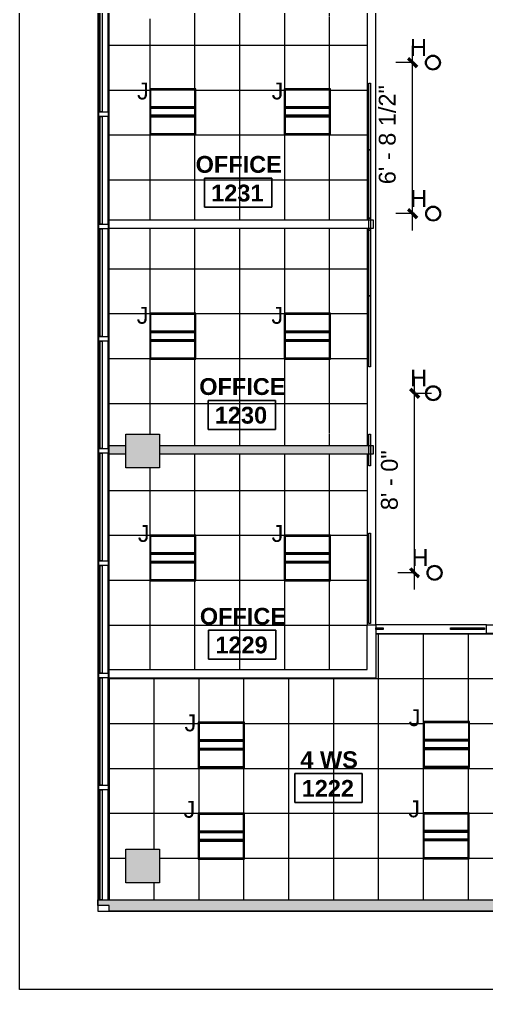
# Model space of a CAD drawing. Header units: inches. Extents: x -329 to 986, y -79 to 1436.
# Drawn here: x -273 to -23, y -61 to 457 of the extents above; entities that cross this region are included whole.
import ezdxf

# ---------------------------------------------------------------- set-up
doc = ezdxf.new("R2010")
doc.units = ezdxf.units.IN
doc.header["$MEASUREMENT"] = 0
for name, color, linetype, lineweight in [('A-ANNO-DIMS', 211, 'Continuous', 9), ('A-ANNO-DIMS-96', 211, 'Continuous', 9), ('A-AREA-IDEN', 2, 'Continuous', 9), ('A-CLNG', 13, 'Continuous', 13), ('A-CLNG-PATT', 13, 'Continuous', 13), ('A-GENM', 13, 'Continuous', 9), ('A-GLAZ-CURT', 52, 'Continuous', 9), ('A-GLAZ-CWMG', 51, 'Continuous', 9), ('A-WALL', 113, 'Continuous', 13), ('A-WALL-PATT', 111, 'Continuous', 13), ('E-LITE-EQPM', 33, 'Continuous', 9), ('E-LITE-EQPM-IDEN', 33, 'Continuous', 9), ('I-WALL', 2, 'Continuous', 13), ('S-COLS', 52, 'Continuous', 13)]:
    doc.layers.add(name, color=color, linetype=linetype, lineweight=lineweight)
doc.styles.add('Arial', font='arial.ttf', dxfattribs={"height": 9})
doc.styles.add('Swis721 Lt BT', font='swissl.ttf', dxfattribs={"height": 9})
doc.styles.add('Swis721 Lt BT_B', font='', dxfattribs={"height": 9})
doc.styles.get('Swis721 Lt BT_B').set_extended_font_data('Swis721 Lt BT', bold=True)
doc.dimstyles.new('OTJ_-_3_32__Linear__1_2__Tolerance', dxfattribs={"dimscale": 12, "dimtxt": 9.497835, "dimasz": 0.375, "dimexe": 0.75, "dimexo": 0.5, "dimgap": 0.5, "dimtad": 1, "dimdec": 1, "dimrnd": 0.5, "dimzin": 3, "dimdsep": 46, "dimlunit": 4, "dimtxsty": 'Swis721 Lt BT', "dimblk1": 'OBLIQUE', "dimblk2": 'OBLIQUE', "dimsah": 1, "dimcen": 0.09, "dimdle": 0.75, "dimazin": 0, "dimtfac": 1, "dimtdec": 4, "dimtix": 1, "dimtmove": 0, "dimatfit": 3, "dimfxl": 1, "dimtvp": 1, "dimfrac": 2, "dimtolj": 1, "dimtzin": 0, "dimarcsym": 2})

# ---------------------------------------------------------------- blocks, each defined once
blk = doc.blocks.new('Concrete-Square-Column - 18 x 18-6977650-Level 12  RCP')
at = {"layer": 'S-COLS', "lineweight": 9}
blk.add_hatch(color=7, dxfattribs=at).paths.add_polyline_path([(9, -9), (9, 9), (-9, 9), (-9, -9), (-1.36, -9)], flags=0)
at = {"layer": 'S-COLS', "color": 8, "lineweight": 20}
for p, q in [((-9, 9), (9, 9)), ((-9, -9), (-9, 9)), ((9, 9), (9, -9)), ((9, -9), (-9, -9))]:
    blk.add_line(p, q, dxfattribs=at)
blk = doc.blocks.new('System Panel - Glazed - Offset-8500633-Level 12  RCP')
at = {"layer": 'A-GLAZ-CURT', "lineweight": 13}
for p, q in [((-29.375, 0.75), (-29.375, 1.75)), ((-29.375, 1.75), (29.375, 1.75)), ((29.375, 0.75), (-29.375, 0.75)), ((29.375, 1.75), (29.375, 0.75))]:
    blk.add_line(p, q, dxfattribs=at)
blk = doc.blocks.new('System Panel - Glazed - Offset-8500634-Level 12  RCP')
at = {"layer": 'A-GLAZ-CURT', "lineweight": 13}
for p, q in [((-28.75, 0.75), (-28.75, 1.75)), ((-28.75, 1.75), (28.75, 1.75)), ((28.75, 0.75), (-28.75, 0.75)), ((28.75, 1.75), (28.75, 0.75))]:
    blk.add_line(p, q, dxfattribs=at)
blk = doc.blocks.new('Rectangular Mullion - 2_5_ x 5_ rectangular-6977163-Level 12  RCP')
at = {"layer": 'A-GLAZ-CWMG'}
for p, q in [((-230.11, -13.47), (-230.11, 45.28)), ((-225.11, -13.47), (-225.11, 45.28))]:
    blk.add_line(p, q, dxfattribs=at)
blk = doc.blocks.new('Rectangular Mullion - 2_5_ x 5_ rectangular-6977147-Level 12  RCP')
at = {"layer": 'A-GLAZ-CWMG'}
for p, q in [((-230.11, 47.78), (-230.11, 105.28)), ((-225.11, 47.78), (-225.11, 105.28))]:
    blk.add_line(p, q, dxfattribs=at)
blk = doc.blocks.new('Rectangular Mullion - 2_5_ x 5_ rectangular-8463284-Level 12  RCP')
at = {"layer": 'A-GLAZ-CWMG', "lineweight": 20}
for p, q in [((1.25, 2.5), (-1.25, 2.5)), ((-1.25, 2.5), (-1.25, -2.5)), ((1.25, -2.5), (1.25, 2.5)), ((-1.25, -2.5), (1.25, -2.5))]:
    blk.add_line(p, q, dxfattribs=at)
blk = doc.blocks.new('L-Recessed-Axis-Plano - 2 X 2-4550865-Level 12  RCP')
at = {"layer": 'E-LITE-EQPM'}
for p, q in [((11.91, 11.87), (-11.91, 11.87)), ((-11.91, 11.87), (-11.91, -11.88)), ((-11.88, -11.56), (-11.88, 11.56)), ((-11.88, 11.56), (11.87, 11.56)), ((11.87, 11.56), (11.87, -11.56)), ((11.91, -11.88), (11.91, 11.87)), ((-11.88, 2.74), (11.87, 2.74)), ((11.87, 2.51), (-11.88, 2.51)), ((-11.88, 2.3), (11.87, 2.3)), ((-11.88, 2.2), (11.87, 2.2)), ((-11.88, 1.83), (11.87, 1.83)), ((-11.88, -1.83), (11.87, -1.83)), ((-11.88, -2.2), (11.87, -2.2)), ((-11.88, -2.3), (11.87, -2.3)), ((-11.88, -2.51), (11.87, -2.51)), ((-11.88, -2.74), (11.87, -2.74)), ((-11.91, -11.88), (11.91, -11.88)), ((11.87, -11.56), (-11.88, -11.56))]:
    blk.add_line(p, q, dxfattribs=at)
blk = doc.blocks.new('System Panel - Glazed - Offset-8643973-Level 12  RCP')
at = {"layer": 'A-GLAZ-CURT', "lineweight": 13}
for p, q in [((-17.82, 0.75), (-17.82, 1.75)), ((-17.82, 1.75), (17.82, 1.75)), ((17.82, 0.75), (-17.82, 0.75)), ((17.82, 1.75), (17.82, 0.75))]:
    blk.add_line(p, q, dxfattribs=at)
blk = doc.blocks.new('System Panel - Glazed - Offset-8642966-Level 12  RCP')
at = {"layer": 'A-GLAZ-CURT', "lineweight": 13}
for p, q in [((-18.25, 0.75), (-18.25, 1.75)), ((-18.25, 1.75), (18.25, 1.75)), ((18.25, 0.75), (-18.25, 0.75)), ((18.25, 1.75), (18.25, 0.75))]:
    blk.add_line(p, q, dxfattribs=at)
blk = doc.blocks.new('System Panel - Glazed - Offset-8643761-Level 12  RCP')
at = {"layer": 'A-GLAZ-CURT', "lineweight": 13}
for p, q in [((-19.03, 0.75), (-19.03, 1.75)), ((-19.03, 1.75), (19.03, 1.75)), ((19.03, 0.75), (-19.03, 0.75)), ((19.03, 1.75), (19.03, 0.75))]:
    blk.add_line(p, q, dxfattribs=at)
blk = doc.blocks.new('System Panel - Glazed - Offset-8643713-Level 12  RCP')
at = {"layer": 'A-GLAZ-CURT', "lineweight": 13}
for p, q in [((-24.17, 0.75), (-24.17, 1.75)), ((-24.17, 1.75), (24.17, 1.75)), ((24.17, 0.75), (-24.17, 0.75)), ((24.17, 1.75), (24.17, 0.75))]:
    blk.add_line(p, q, dxfattribs=at)
blk = doc.blocks.new('L-PENDANT_FOCAL POINT 3_5 CYLINDER - L-PENDANT_FOCAL POINT 3_5 CYLINDER-8597710-Level 12  RCP')
at = {"layer": 'E-LITE-EQPM'}
for radius in [4, 3.5]:
    blk.add_circle((-0.125, 0), radius, dxfattribs=at)
blk = doc.blocks.new('System Panel - Glazed - Offset-8643762-Level 12  RCP')
at = {"layer": 'A-GLAZ-CURT', "lineweight": 13}
for p, q in [((-8.39, 0.75), (-8.39, 1.75)), ((-8.39, 1.75), (8.39, 1.75)), ((8.39, 0.75), (-8.39, 0.75)), ((8.39, 1.75), (8.39, 0.75))]:
    blk.add_line(p, q, dxfattribs=at)
blk = doc.blocks.new('System Panel - Glazed - Offset-8642970-Level 12  RCP')
at = {"layer": 'A-GLAZ-CURT', "lineweight": 13}
for p, q in [((-17.5, 0.75), (-17.5, 1.75)), ((-17.5, 1.75), (17.5, 1.75)), ((17.5, 0.75), (-17.5, 0.75)), ((17.5, 1.75), (17.5, 0.75))]:
    blk.add_line(p, q, dxfattribs=at)
blk = doc.blocks.new('System Panel - Glazed - Offset-8642971-Level 12  RCP')
at = {"layer": 'A-GLAZ-CURT', "lineweight": 13}
for p, q in [((-3.25, 0.75), (-3.25, 1.75)), ((-3.25, 1.75), (3.25, 1.75)), ((3.25, 0.75), (-3.25, 0.75)), ((3.25, 1.75), (3.25, 0.75))]:
    blk.add_line(p, q, dxfattribs=at)
blk = doc.blocks.new('System Panel - Glazed - Offset-8705855-Level 12  RCP')
at = {"layer": 'A-GLAZ-CURT', "lineweight": 13}
for p, q in [((-9.0625, 0.75), (-9.0625, 1.75)), ((-9.0625, 1.75), (9.0625, 1.75)), ((9.0625, 0.75), (-9.0625, 0.75)), ((9.0625, 1.75), (9.0625, 0.75))]:
    blk.add_line(p, q, dxfattribs=at)
blk = doc.blocks.new('System Panel - Glazed - Offset-8703245-Level 12  RCP')
at = {"layer": 'A-GLAZ-CURT', "lineweight": 13}
for p, q in [((-1.99, 0.75), (-1.99, 1.75)), ((-1.99, 1.75), (1.99, 1.75)), ((1.99, 0.75), (-1.99, 0.75)), ((1.99, 1.75), (1.99, 0.75))]:
    blk.add_line(p, q, dxfattribs=at)
blk = doc.blocks.new('Generic Models 1 - Generic Models 5-8667745-Level 12  RCP')
at = {"layer": 'A-GENM', "lineweight": 20}
for p, q in [((2473.15, -428.5), (2473.15, 797.5)), ((2515.15, 755.58), (2515.15, -386.5)), ((2515.15, -386.5), (3417.13, -386.5)), ((3459.15, -428.5), (2473.15, -428.5))]:
    blk.add_line(p, q, dxfattribs=at)
blk = doc.blocks.new('Room Tag - Room Name and Number-3379422-Level 12  RCP')
at = {"layer": 'A-AREA-IDEN'}
for p, q in [((-0.1881, -0.1636), (-0.1881, -0.0018)), ((-0.1881, -0.0018), (0.1869, -0.0018)), ((0.1869, -0.0018), (-0.1881, -0.0018)), ((-0.1881, -0.0018), (-0.1881, -0.1636)), ((0.1869, -0.0018), (0.1869, -0.1636)), ((0.1869, -0.1636), (0.1869, -0.0018)), ((0.1869, -0.1636), (-0.1881, -0.1636)), ((-0.1881, -0.1636), (0.1869, -0.1636))]:
    blk.add_line(p, q, dxfattribs=at)
blk = doc.blocks.new('DIMBLOCK8-Level 12  RCP')
at = {"layer": 'A-ANNO-DIMS-96'}
for p, q in [((-62.37, 344.37), (-62.37, 443.11)), ((-61.42, 434.11), (-71.37, 434.11)), ((-62.37, 434.11), (-61.42, 434.11)), ((-61.31, 353.37), (-71.37, 353.37)), ((-62.37, 353.37), (-61.31, 353.37))]:
    blk.add_line(p, q, dxfattribs=at)
at = {"layer": 'A-ANNO-DIMS-96', "lineweight": 50}
for p, q in [((-62.37, 434.11), (-64.62, 436.36)), ((-62.37, 434.11), (-60.12, 431.86)), ((-62.37, 353.37), (-64.62, 355.62)), ((-62.37, 353.37), (-60.12, 351.12))]:
    blk.add_line(p, q, dxfattribs=at)
at = {"layer": 'A-ANNO-DIMS-96', "color": 0, "insert": (-80.39, 369.09), "char_height": 9, "width": 59.1579, "attachment_point": 1, "rotation": 90, "line_spacing_factor": 1.005062, "style": 'Swis721 Lt BT'}
blk.add_mtext('6\' - 8 1/2"', dxfattribs=at)
blk = doc.blocks.new('_Oblique')
at = {"color": 0, "linetype": 'ByBlock', "lineweight": -2}
blk.add_line((-0.5, -0.5), (0.5, 0.5), dxfattribs=at)
blk = doc.blocks.new('DIMBLOCK9-Level 12  RCP')
at = {"layer": 'A-ANNO-DIMS-96'}
for p, q in [((-61.22, 152.37), (-61.22, 266.37)), ((-61.31, 257.37), (-52.22, 257.37)), ((-61.22, 257.37), (-61.31, 257.37)), ((-60.57, 161.37), (-70.22, 161.37)), ((-61.22, 161.37), (-60.57, 161.37))]:
    blk.add_line(p, q, dxfattribs=at)
at = {"layer": 'A-ANNO-DIMS-96', "lineweight": 50}
for p, q in [((-61.22, 257.37), (-63.47, 259.62)), ((-61.22, 257.37), (-58.97, 255.12)), ((-61.22, 161.37), (-63.47, 163.62)), ((-61.22, 161.37), (-58.97, 159.12))]:
    blk.add_line(p, q, dxfattribs=at)
at = {"layer": 'A-ANNO-DIMS-96', "color": 0, "insert": (-79.24, 194.83), "char_height": 9, "width": 34.9159, "attachment_point": 1, "rotation": 90, "line_spacing_factor": 1.005062, "style": 'Swis721 Lt BT'}
blk.add_mtext('8\' - 0"', dxfattribs=at)

msp = doc.modelspace()

# ---------------------------------------------------------------- hatches: boundary and pattern name
at = {"layer": 'A-CLNG-PATT'}
h = msp.add_hatch(dxfattribs=at)
h.set_pattern_fill('FP1_10', color=256, style=0, pattern_type=2)
h.set_pattern_definition([(0, (-154.735, 395.463), (0, -24), []), (270, (-154.735, 395.463), (-24, -1e-15), [])])
h.paths.add_polyline_path([(-86.55, 350.12), (-86.55, 464.81), (-197.61, 464.81), (-197.61, 457.53), (-215.61, 457.53), (-215.61, 464.81), (-224.61, 464.81), (-224.61, 350.12), (-102.85, 350.12)], flags=0)
h.paths.add_polyline_path([(-130.92, 395.5), (-130.92, 420.07), (-106.3, 420.07), (-106.3, 395.5)], flags=0)
h.paths.add_polyline_path([(-192.07, 395.5), (-202.92, 395.5), (-202.92, 420.07), (-178.3, 420.07), (-178.3, 395.5)], flags=0)
h.paths.add_polyline_path([(-99.52, 458.48), (-123.3, 458.48), (-123.3, 458.86), (-87.8, 458.86), (-87.8, 458.48), (-92.82, 458.48)], flags=0)
h = msp.add_hatch(dxfattribs=at)
h.set_pattern_fill('FP1_9', color=256, style=0, pattern_type=2)
h.set_pattern_definition([(180, (-154.735, 275.92), (3e-15, 24), []), (90, (-154.735, 275.92), (24, -1e-15), [])])
h.paths.add_polyline_path([(-86.55, 229.35), (-86.55, 345.49), (-224.61, 345.49), (-224.61, 229.35), (-215.61, 229.35), (-215.61, 235.53), (-197.61, 235.53), (-197.61, 229.35), (-87.8, 229.35)], flags=0)
h.paths.add_polyline_path([(-92.61, 235.66), (-123.3, 235.66), (-123.3, 236.03), (-87.8, 236.03), (-87.8, 235.66), (-89.25, 235.66)], flags=0)
h.paths.add_polyline_path([(-106.3, 275.53), (-130.92, 275.53), (-130.92, 300.09), (-106.3, 300.09)], flags=0)
h.paths.add_polyline_path([(-192.07, 275.53), (-202.92, 275.53), (-202.92, 300.09), (-178.3, 300.09), (-178.3, 275.53)], flags=0)
h = msp.add_hatch(dxfattribs=at)
h.set_pattern_fill('FP1_8', color=256, style=0, pattern_type=2)
h.set_pattern_definition([(0, (-154.735, 157.41), (0, -24), []), (270, (-154.735, 157.41), (-24, -1e-15), [])])
h.paths.add_polyline_path([(-102.85, 109.6), (-86.61, 109.63), (-86.61, 133.53), (-86.55, 133.53), (-86.55, 224.72), (-197.61, 224.72), (-197.61, 217.53), (-215.61, 217.53), (-215.61, 224.72), (-224.61, 224.72), (-224.61, 109.6), (-192.07, 109.6)], flags=0)
h.paths.add_polyline_path([(-130.92, 157), (-130.92, 181.57), (-106.3, 181.57), (-106.3, 157)], flags=0)
h.paths.add_polyline_path([(-192.07, 157), (-202.92, 157), (-202.92, 181.57), (-178.3, 181.57), (-178.3, 157)], flags=0)
h = msp.add_hatch(dxfattribs=at)
h.set_pattern_fill('FP1_22', color=256, style=0, pattern_type=2)
h.set_pattern_definition([(0, (-128.516, 56.784), (0, -24), []), (270, (-128.516, 56.784), (-24, -1e-15), [])])
h.paths.add_polyline_path([(-13.63, -13.47), (13.58, -13.47), (13.58, -4.47), (6.39, -4.47), (6.39, 13.53), (13.58, 13.53), (13.58, 128.91), (-81.98, 128.91), (-81.98, 104.97), (-224.61, 104.97), (-224.61, -13.47), (-197.61, -13.47)], flags=0)
h.paths.add_polyline_path([(-215.26, -4.39), (-215.61, -4.39), (-215.61, 13.61), (-197.61, 13.61), (-197.61, -4.39), (-204.68, -4.39)], flags=0)
h.paths.add_polyline_path([(-152.3, 8.25), (-176.92, 8.25), (-176.92, 32.82), (-152.3, 32.82)], flags=0)
h.paths.add_polyline_path([(-56.75, 8.5), (-56.75, 33.07), (-32.12, 33.07), (-32.12, 8.5)], flags=0)
h.paths.add_polyline_path([(-152.3, 57), (-176.92, 57), (-176.92, 81.57), (-152.3, 81.57), (-152.3, 60.77)], flags=0)
h.paths.add_polyline_path([(-56.5, 57.25), (-56.5, 81.82), (-31.87, 81.82), (-31.87, 57.25)], flags=0)
at = {"layer": 'A-WALL-PATT', "lineweight": 9}
h = msp.add_hatch(color=7, dxfattribs=at)
h.paths.add_polyline_path([(-230.61, -16.47), (-224.61, -16.47), (-224.61, -13.47), (-230.61, -13.47)], flags=0)
h.paths.add_polyline_path([(-228.61, 1122.61), (-230.61, 1124.61), (-230.61, 1122.61)], flags=0)
h = msp.add_hatch(color=7, dxfattribs=at)
h.paths.add_polyline_path([(-83.48, 224.72), (-83.48, 229.35), (-197.61, 229.35), (-197.61, 224.72), (-102.85, 224.72)], flags=0)
h.paths.add_polyline_path([(-215.61, 224.72), (-215.61, 229.35), (-224.61, 229.35), (-224.61, 224.72)], flags=0)
msp.add_hatch(color=7, dxfattribs=at).paths.add_polyline_path([(655.53, -19.47), (671.39, -19.47), (671.39, -13.47), (-224.61, -13.47), (-224.61, -19.47), (610.92, -19.47)], flags=0)

# ---------------------------------------------------------------- linework, layer by layer
at = {"layer": 'A-CLNG'}
for p, q in [((-224.61, 350.12), (-224.61, 464.81)), ((-86.55, 464.81), (-86.55, 350.12)), ((-178.3, 420.07), (-202.92, 420.07)), ((-202.92, 420.07), (-202.92, 395.5)), ((-178.3, 395.5), (-178.3, 420.07)), ((-106.3, 420.07), (-130.92, 420.07)), ((-130.92, 420.07), (-130.92, 395.5)), ((-106.3, 395.5), (-106.3, 420.07)), ((-202.92, 395.5), (-178.3, 395.5)), ((-130.92, 395.5), (-106.3, 395.5)), ((-224.61, 229.35), (-224.61, 345.49)), ((-86.55, 345.49), (-86.55, 229.35)), ((-178.3, 300.09), (-202.92, 300.09)), ((-202.92, 300.09), (-202.92, 275.53)), ((-178.3, 275.53), (-178.3, 300.09)), ((-106.3, 300.09), (-130.92, 300.09)), ((-130.92, 300.09), (-130.92, 275.53)), ((-106.3, 275.53), (-106.3, 300.09)), ((-202.92, 275.53), (-178.3, 275.53)), ((-130.92, 275.53), (-106.3, 275.53)), ((-224.61, 109.6), (-224.61, 224.72)), ((-86.55, 224.72), (-86.55, 133.53)), ((-178.3, 181.57), (-202.92, 181.57)), ((-202.92, 181.57), (-202.92, 157)), ((-178.3, 157), (-178.3, 181.57)), ((-106.3, 181.57), (-130.92, 181.57)), ((-130.92, 181.57), (-130.92, 157)), ((-106.3, 157), (-106.3, 181.57)), ((-202.92, 157), (-178.3, 157)), ((-130.92, 157), (-106.3, 157)), ((-81.98, 128.91), (-22.86, 128.91)), ((-224.61, -13.47), (-224.61, 104.97)), ((-152.3, 81.57), (-176.92, 81.57)), ((-176.92, 81.57), (-176.92, 57)), ((-152.3, 57), (-152.3, 81.57)), ((-31.87, 81.82), (-56.5, 81.82)), ((-56.5, 81.82), (-56.5, 57.25)), ((-31.87, 57.25), (-31.87, 81.82)), ((-56.5, 57.25), (-31.87, 57.25)), ((-176.92, 57), (-152.3, 57)), ((-152.3, 32.82), (-176.92, 32.82)), ((-176.92, 32.82), (-176.92, 8.25)), ((-152.3, 8.25), (-152.3, 32.82)), ((-32.12, 33.07), (-56.75, 33.07)), ((-56.75, 33.07), (-56.75, 8.5)), ((-32.12, 8.5), (-32.12, 33.07)), ((-176.92, 8.25), (-152.3, 8.25)), ((-56.75, 8.5), (-32.12, 8.5))]:
    msp.add_line(p, q, dxfattribs=at)
at = {"layer": 'A-WALL', "lineweight": 9}
for p, q in [((-81.98, 133.53), (-81.98, 1063.78)), ((-86.61, 464.81), (-86.61, 350.12)), ((-86.61, 345.49), (-86.61, 229.35)), ((-86.61, 224.72), (-86.61, 133.53)), ((-22.86, 133.53), (-81.86, 133.53)), ((-81.86, 131.97), (-81.86, 133.53)), ((-81.86, 128.91), (-81.86, 130.97))]:
    msp.add_line(p, q, dxfattribs=at)
at = {"layer": 'A-WALL'}
for p, q in [((-224.61, 350.12), (-83.48, 350.12)), ((-224.61, 345.49), (-224.61, 350.12)), ((-83.48, 350.12), (-83.48, 345.49)), ((-83.48, 345.49), (-224.61, 345.49)), ((-86.61, 109.6), (-86.61, 133.53)), ((-86.61, 133.53), (-81.98, 133.53)), ((-81.98, 133.53), (-81.98, 104.97)), ((-22.86, 133.53), (18.2, 133.53)), ((-22.86, 128.91), (-22.86, 133.53)), ((13.58, 128.91), (-22.86, 128.91)), ((-224.61, 109.6), (-86.61, 109.6)), ((-224.61, 104.97), (-224.61, 109.6)), ((-81.98, 104.97), (-224.61, 104.97))]:
    msp.add_line(p, q, dxfattribs=at)
at = {"layer": 'A-WALL', "color": 8, "lineweight": 20}
for p, q in [((-224.61, 224.72), (-224.61, 229.35)), ((-224.61, 229.35), (-215.61, 229.35)), ((-197.61, 229.35), (-83.48, 229.35)), ((-83.48, 229.35), (-83.48, 224.72)), ((-215.61, 224.72), (-224.61, 224.72)), ((-83.48, 224.72), (-197.61, 224.72))]:
    msp.add_line(p, q, dxfattribs=at)
at = {"layer": 'I-WALL', "color": 8, "lineweight": 20}
for p, q in [((-230.61, -16.47), (-230.61, -13.47)), ((-230.61, -13.47), (671.39, -13.47)), ((-224.61, -16.47), (-230.61, -16.47)), ((-224.61, -19.47), (-224.61, -16.47)), ((671.39, -19.47), (-224.61, -19.47))]:
    msp.add_line(p, q, dxfattribs=at)

# ---------------------------------------------------------------- block references
at = {"layer": 'A-AREA-IDEN', "xscale": 95.99999999999994, "yscale": 95.99999999999994, "zscale": 95.99999999999994}
for p in [(-155.6, 372.51), (-153.67, 253.72), (-153.35, 130.9), (-107.22, 54.2)]:
    msp.add_blockref('Room Tag - Room Name and Number-3379422-Level 12  RCP', p, dxfattribs=at)
at = {"layer": 'A-GENM'}
msp.add_blockref('Generic Models 1 - Generic Models 5-8667745-Level 12  RCP', (-2745.76, 367.03), dxfattribs=at)
at = {"layer": 'A-GLAZ-CURT'}
for name, p, rotation in [('System Panel - Glazed - Offset-8500634-Level 12  RCP', (-227.61, 436.53), 89.99999999999993), ('System Panel - Glazed - Offset-8643973-Level 12  RCP', (-86.55, 405.29), 269.9999999999999), ('System Panel - Glazed - Offset-8500634-Level 12  RCP', (-227.61, 376.53), 89.99999999999993), ('System Panel - Glazed - Offset-8642966-Level 12  RCP', (-86.55, 369.22), 269.9999999999999), ('System Panel - Glazed - Offset-8642971-Level 12  RCP', (-86.55, 347.72), 269.9999999999999), ('System Panel - Glazed - Offset-8500634-Level 12  RCP', (-227.61, 316.53), 89.99999999999993), ('System Panel - Glazed - Offset-8642970-Level 12  RCP', (-86.55, 326.97), 269.9999999999999), ('System Panel - Glazed - Offset-8643761-Level 12  RCP', (-86.55, 290.44), 269.9999999999999), ('System Panel - Glazed - Offset-8500634-Level 12  RCP', (-227.61, 256.53), 89.99999999999993), ('System Panel - Glazed - Offset-8643762-Level 12  RCP', (-86.55, 227.02), 269.9999999999999), ('System Panel - Glazed - Offset-8500634-Level 12  RCP', (-227.61, 196.53), 89.99999999999993), ('System Panel - Glazed - Offset-8643713-Level 12  RCP', (-86.55, 158.46), 269.9999999999999), ('System Panel - Glazed - Offset-8500634-Level 12  RCP', (-227.61, 136.53), 89.99999999999993), ('System Panel - Glazed - Offset-8500634-Level 12  RCP', (-227.61, 76.53), 89.99999999999993), ('System Panel - Glazed - Offset-8500633-Level 12  RCP', (-227.61, 15.91), 89.99999999999993)]:
    msp.add_blockref(name, p, dxfattribs=dict(at, rotation=rotation))
for name, p in [('System Panel - Glazed - Offset-8703245-Level 12  RCP', (-79.99, 130.22)), ('System Panel - Glazed - Offset-8705855-Level 12  RCP', (-32.92, 130.22))]:
    msp.add_blockref(name, p, dxfattribs=at)
at = {"layer": 'A-GLAZ-CWMG'}
for name, p in [('Rectangular Mullion - 2_5_ x 5_ rectangular-6977147-Level 12  RCP', (0, 360)), ('Rectangular Mullion - 2_5_ x 5_ rectangular-6977147-Level 12  RCP', (0, 300)), ('Rectangular Mullion - 2_5_ x 5_ rectangular-6977147-Level 12  RCP', (0, 240)), ('Rectangular Mullion - 2_5_ x 5_ rectangular-6977147-Level 12  RCP', (0, 180)), ('Rectangular Mullion - 2_5_ x 5_ rectangular-6977147-Level 12  RCP', (0, 120)), ('Rectangular Mullion - 2_5_ x 5_ rectangular-6977147-Level 12  RCP', (0, 60)), ('Rectangular Mullion - 2_5_ x 5_ rectangular-6977147-Level 12  RCP', (0, 0)), ('Rectangular Mullion - 2_5_ x 5_ rectangular-6977163-Level 12  RCP', (0, 0))]:
    msp.add_blockref(name, p, dxfattribs=at)
at = {"layer": 'A-GLAZ-CWMG', "extrusion": (0, 0, -1), "rotation": 90.00000000000007}
for p in [(227.61, 406.53), (227.61, 346.53), (227.61, 286.53), (227.61, 226.53), (227.61, 166.53), (227.61, 106.53), (227.61, 46.53)]:
    msp.add_blockref('Rectangular Mullion - 2_5_ x 5_ rectangular-8463284-Level 12  RCP', p, dxfattribs=at)
at = {"layer": 'E-LITE-EQPM'}
for p in [(-51.3, 434.11), (-51.19, 353.37), (-51.19, 257.37), (-50.44, 161.37)]:
    msp.add_blockref('L-PENDANT_FOCAL POINT 3_5 CYLINDER - L-PENDANT_FOCAL POINT 3_5 CYLINDER-8597710-Level 12  RCP', p, dxfattribs=at)
at = {"layer": 'E-LITE-EQPM', "extrusion": (0, 0, -1)}
for p in [(190.61, 407.78), (118.61, 407.78), (190.61, 287.81), (118.61, 287.81), (190.61, 169.28), (118.61, 169.28), (164.61, 69.28), (44.18, 69.53), (164.61, 20.53), (44.43, 20.78)]:
    msp.add_blockref('L-Recessed-Axis-Plano - 2 X 2-4550865-Level 12  RCP', p, dxfattribs=at)
at = {"layer": 'S-COLS', "lineweight": 9}
for p in [(-206.61, 226.53), (-206.61, 4.61)]:
    msp.add_blockref('Concrete-Square-Column - 18 x 18-6977650-Level 12  RCP', p, dxfattribs=at)

# ---------------------------------------------------------------- texts
at = {"layer": 'A-AREA-IDEN', "char_height": 9, "attachment_point": 1, "style": 'Swis721 Lt BT_B'}
for s, insert, width in [('OFFICE', (-178.35, 384.22), 54.843), ('1231', (-170.02, 368.9), 33.936), ('OFFICE', (-176.41, 265.44), 54.843), ('1230', (-168.08, 250.12), 33.936), ('OFFICE', (-176.1, 142.61), 54.843), ('1229', (-167.77, 127.29), 33.936), ('4 WS', (-122.33, 65.92), 36.36), ('1222', (-121.63, 50.6), 33.936)]:
    msp.add_mtext(s, dxfattribs=dict(at, insert=insert, width=width))
at = {"layer": 'E-LITE-EQPM-IDEN', "char_height": 9, "attachment_point": 1, "style": 'Arial'}
for s, insert, width in [('H', (-63.69, 446.73), 11.211), ('J', (-209.7, 423.42), 7.878), ('J', (-137.7, 423.42), 7.878), ('H', (-63.58, 366), 11.211), ('J', (-209.87, 303.49), 7.878), ('J', (-137.83, 303.49), 7.878), ('H', (-63.58, 270), 11.211), ('J', (-209.28, 186.9), 7.878), ('J', (-137.73, 186.9), 7.878), ('H', (-62.84, 174), 11.211), ('J', (-64.39, 88.39), 7.878), ('J', (-184.3, 85.61), 7.878), ('J', (-184.81, 39.39), 7.878), ('J', (-64.64, 39.64), 7.878)]:
    msp.add_mtext(s, dxfattribs=dict(at, insert=insert, width=width))

# ---------------------------------------------------------------- dimensions: what is measured, and where the dimension line sits
at = {"layer": 'A-ANNO-DIMS'}
for base, p1, p2, override, picture, middle in [((-62.37, 434.11), (-55.31, 353.37), (-55.42, 434.11), {"dimpost": '<>', "dimfxl": 80.736643}, 'DIMBLOCK8-Level 12  RCP', (-73.51, 393.74)), ((-61.22, 257.37), (-54.57, 161.37), (-55.31, 257.37), {"dimpost": '<>', "dimfxl": 96.002927}, 'DIMBLOCK9-Level 12  RCP', (-71.85, 209.37))]:
    dim = msp.add_linear_dim(base=base, p1=p1, p2=p2, angle=90, dimstyle='OTJ_-_3_32__Linear__1_2__Tolerance', override=override, dxfattribs=at)
    dim.commit()
    dim.dimension.update_dxf_attribs({"geometry": picture, "text_midpoint": middle})

doc.saveas('drawing.dxf')
